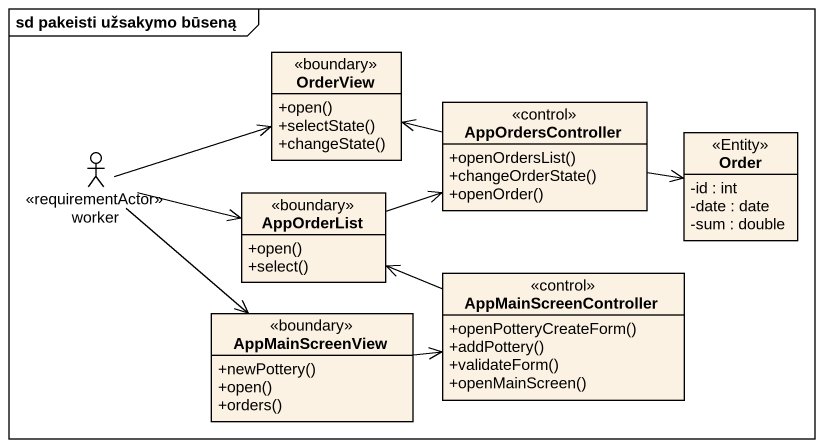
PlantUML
@startuml
mainframe sd pakeisti užsakymo būseną
allowmixing
hide circle
hide empty members
skinparam classAttributeIconSize 0
class OrderView <<boundary>> {
  +open()
  +selectState()
  +changeState()
}
class AppOrdersController <<control>> {
  +openOrdersList()
  +changeOrderState()
  +openOrder()
}
actor worker <<requirementActor>>
class Order <<Entity>> {
  -id : int
  -date : date
  -sum : double
}
class AppOrderList <<boundary>> {
  +open()
  +select()
}
class AppMainScreenController <<control>> {
  +openPotteryCreateForm()
  +addPottery()
  +validateForm()
  +openMainScreen()
}
class AppMainScreenView <<boundary>> {
  +newPottery()
  +open()
  +orders()
}
AppOrdersController -left-> OrderView
AppOrdersController -right-> Order
worker -right-> OrderView
worker -right-> AppOrderList
worker --> AppMainScreenView
AppOrderList -right-> AppOrdersController
AppMainScreenController -left-> AppOrderList
AppMainScreenView -right-> AppMainScreenController
@enduml
